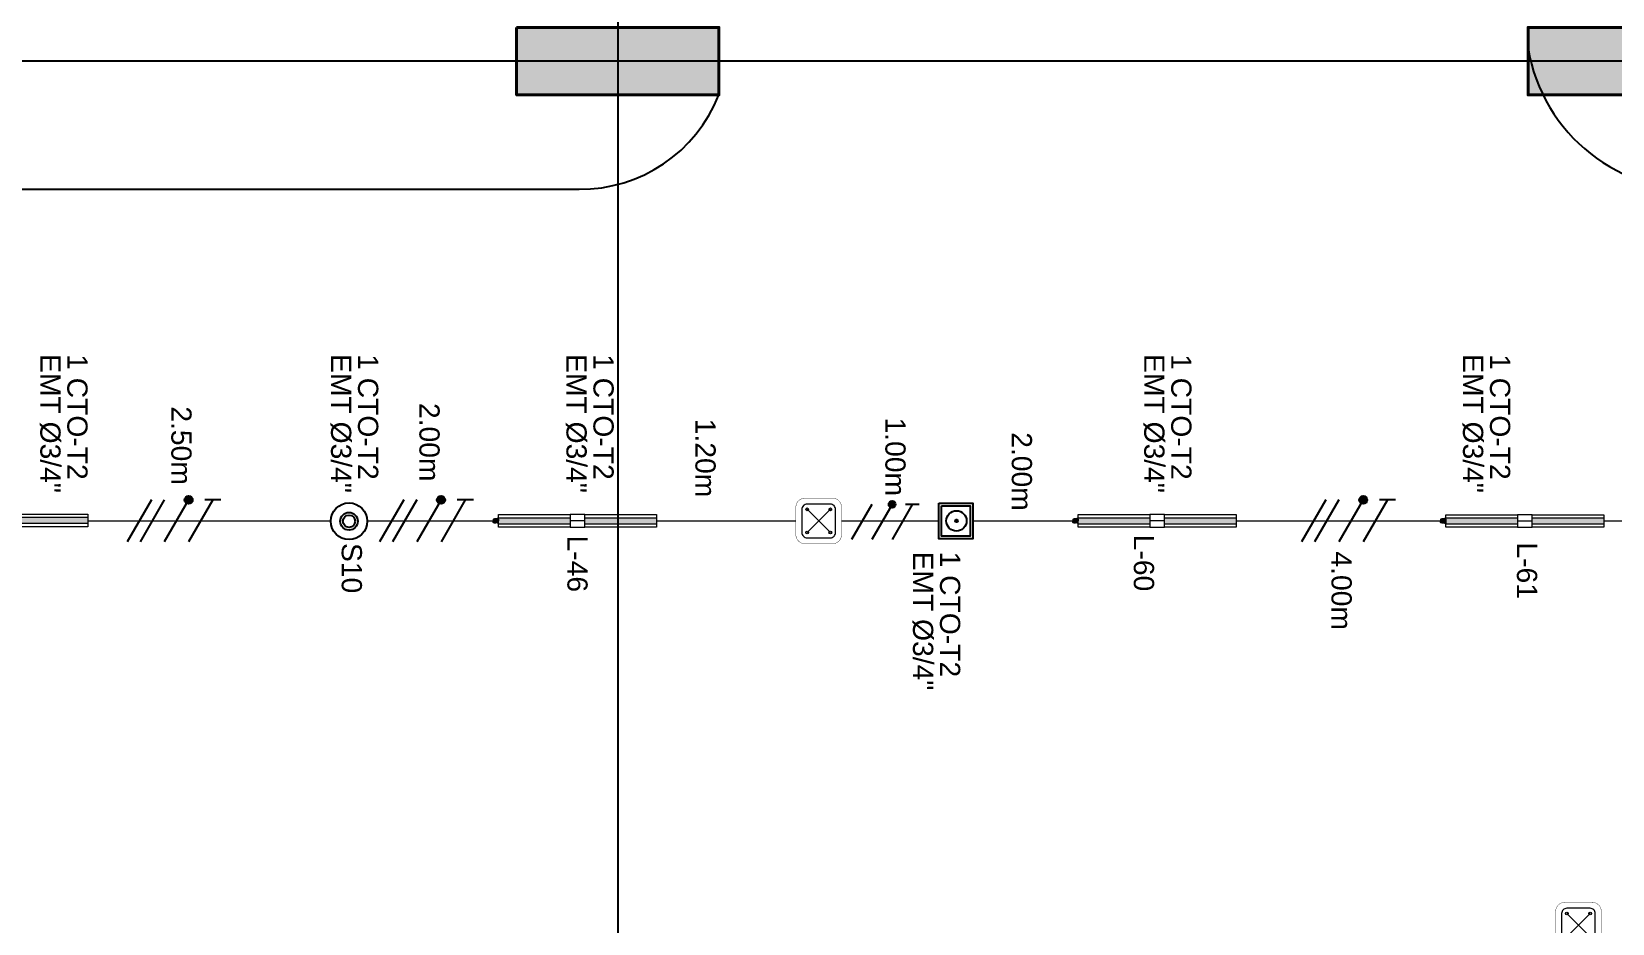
# Model space of a CAD drawing. Header units: metres. Extents: x 81 to 650, y -25 to 177.
# Drawn here: x 155.39 to 167.11, y 45.31 to 51.93 of the extents above; entities that cross this region are included whole.
import ezdxf
from ezdxf.lldxf.tags import DXFTag

# ---------------------------------------------------------------- set-up
doc = ezdxf.new("R2010")
doc.units = ezdxf.units.M
doc.linetypes.add('LÍNEAS_OCULTASX2', pattern=[0.75, 0.5, -0.25])
for name, color, linetype in [('-ALAMBRADO', 7, 'Continuous'), ('-parquead', 253, 'Continuous'), ('AS_GL DETECCION_PISO 2', 7, 'Continuous'), ('GG_EMERGENCIA 03', 1, 'Continuous'), ('GG_PISO 2', 8, 'Continuous'), ('SENSOR MOVIMIENTO', 3, 'Continuous'), ('TEXTOS DE MEDIDAS', 7, 'Continuous')]:
    doc.layers.add(name, color=color, linetype=linetype)
for name, color, linetype, lineweight in [('-CN-GYD-INTERRUPTORES DE PARED', 3, 'Continuous', 20), ('-CN-GYD-LUMINARIA LED HERMETICA', 1, 'Continuous', 5), ('-CN-GYD-TUBERÍA PRINCIPAL ILUMINACION', 5, 'Continuous', 5), ('-CN-GYD-TUBERÍA TOMACORRIENTE PVC', 86, 'Continuous', 18), ('_TEXTO', 7, 'Continuous', 9), ('CAJA DE PASO', 94, 'Continuous', 5), ('Estructura', 250, 'Continuous', 40), ('LUMINARIA DE EMERGENCIA PARA SOBREPONER', 7, 'Continuous', 25), ('TEXTOS', 250, 'Continuous', 20)]:
    doc.layers.add(name, color=color, linetype=linetype, lineweight=lineweight)
doc.layers.add('HACHTCOLUMNA', color=7, linetype='Continuous', true_color=0x474747)
doc.styles.get("Standard").update_dxf_attribs({"font": 'arial.ttf'})
tags = doc.linetypes.add('EMT_LINE', pattern='A,0.5,-0.2,["EMT",Standard,S=0.1,R=0,X=-0.1,Y=-0.05],-0.25', length=0.95).pattern_tags.tags
tags[6] = DXFTag(74, 10)
pattern_1 = [(270, (73.633, -1.35), (10.40324, -6.00631), [1.50158, -10.51105]), (360, (73.6335, -2.101), (10.40324, 6.00631), [0.75079, -20.05569]), (360, (73.6335, -2.289), (10.40324, 6.00631), [0.60063, -20.20584]), (360, (73.6335, -1.9134), (10.40324, 6.00631), [0.60063, -20.20584]), (330, (73.633, -2.477), (10.40324, 6.00631), [0.4805, -11.53212]), (30, (73.633, -1.726), (4e-09, 12.01262), [0.4805, -11.53212])]

# ---------------------------------------------------------------- blocks, each defined once
blk = doc.blocks.new('GG_HERMETICA')
h = blk.add_hatch()
h.set_pattern_fill('SWAMP', color=252, scale=0.472938, angle=270)
h.set_pattern_definition(pattern_1)
h.paths.add_polyline_path([(-20, -30), (-20, 17), (-550, 17), (-550, -30)])
h = blk.add_hatch()
h.set_pattern_fill('SWAMP', color=252, scale=0.472938, angle=270)
h.set_pattern_definition(pattern_1)
h.paths.add_polyline_path([(620, -30), (620, 17), (90, 17), (90, -30)])
at = {"layer": '-CN-GYD-INTERRUPTORES DE PARED', "color": 1, "extrusion": (0, 0, -1)}
for p, q in [((-550, -53), (-550, 40)), ((-550, 40), (-525, 40)), ((-525, 40), (-20, 40)), ((90, 40), (620, 40)), ((620, 40), (620, -53)), ((-20, -53), (-550, -53)), ((594, -53), (90, -53)), ((620, -53), (594, -53))]:
    blk.add_line(p, q, dxfattribs=at)
at = {"layer": '-CN-GYD-INTERRUPTORES DE PARED', "color": 1}
for p, q in [((90, 40), (-20, 40)), ((-20, 40), (-20, -53)), ((90, -53), (90, 40)), ((622, 6), (620, 6)), ((620, 6), (620, -6)), ((622, 10), (623, 11)), ((622, 8), (622, 10)), ((622, 7), (622, 8)), ((622, 5), (622, 7)), ((622, -6), (622, 6)), ((623, 4), (622, 5)), ((622, -3), (623, 1)), ((623, 11), (623, 11)), ((623, 11), (630, 11)), ((623, 1), (623, 4)), ((623, 1), (623, 1)), ((630, 11), (630, 6)), ((630, 6), (631, 6)), ((631, 6), (631, 9)), ((631, 9), (639, 9)), ((639, 9), (639, 6)), ((639, 6), (640, 6)), ((640, 10), (650, 10)), ((640, 6), (640, 10)), ((650, 10), (652, 8)), ((652, 8), (656, 8)), ((656, 8), (658, 8)), ((658, 8), (661, 5)), ((661, 5), (661, -6)), ((-20, -6), (90, -6)), ((620, -19), (620, -6)), ((622, -19), (620, -19)), ((622, -6), (622, -3)), ((622, -6), (622, -9)), ((622, -6), (622, -19)), ((622, -9), (623, -13)), ((623, -17), (622, -18)), ((622, -18), (622, -19)), ((622, -19), (622, -21)), ((622, -21), (622, -22)), ((622, -22), (623, -24)), ((623, -13), (623, -14)), ((623, -14), (623, -17)), ((623, -24), (623, -24)), ((623, -24), (630, -24)), ((630, -24), (630, -19)), ((630, -19), (631, -19)), ((631, -19), (631, -22)), ((631, -22), (639, -22)), ((639, -22), (639, -19)), ((639, -19), (640, -19)), ((640, -19), (640, -22)), ((640, -22), (650, -22)), ((650, -22), (652, -20)), ((652, -20), (656, -20)), ((656, -20), (658, -20)), ((658, -20), (661, -17)), ((661, -17), (661, -6))]:
    blk.add_line(p, q, dxfattribs=at)
for points in [[(623, 4), (630, 4)], [(623, 1), (630, 1)], [(629, 11), (629, 4), (629, 1), (629, -6)], [(630, 6), (630, -6)], [(631, 6), (631, -6)], [(639, 2), (631, 2)], [(639, 6), (639, -6)], [(640, 6), (640, -6)], [(640, 1), (650, 1), (650, 3), (640, 3)], [(650, 3), (652, 5)], [(650, 1), (652, -3)], [(652, 8), (652, -6)], [(-20, -53), (90, -53)], [(623, -14), (630, -14)], [(623, -17), (630, -17)], [(629, -24), (629, -17), (629, -14), (629, -6)], [(630, -19), (630, -6)], [(631, -19), (631, -6)], [(639, -15), (631, -15)], [(639, -19), (639, -6)], [(640, -19), (640, -6)], [(640, -14), (650, -14), (650, -15), (640, -15)], [(650, -14), (652, -10)], [(650, -15), (652, -17)], [(652, -20), (652, -6)]]:
    blk.add_lwpolyline(points, dxfattribs=at)
at = {"color": 1}
for points in [[(-20, 17), (-20, -30), (-550, -30), (-550, 17)], [(620, 17), (620, -30), (90, -30), (90, 17)]]:
    blk.add_lwpolyline(points, close=True, dxfattribs=at)
blk = doc.blocks.new('O6C20-MDW')
at = {"layer": 'SENSOR MOVIMIENTO'}
for radius in [129, 62.1, 43.1]:
    blk.add_circle((63166, 32657), radius, dxfattribs=at)
blk = doc.blocks.new('3x')
at = {"layer": '-ALAMBRADO'}
h = blk.add_hatch(color=256, dxfattribs=at)
edge = h.paths.add_edge_path()
edge.add_arc((0.0777, 0.13), 0.025, 0, 360)
for p, q in [((-0.1524, 0.13), (-0.3025, -0.13)), ((-0.0724, 0.13), (-0.2225, -0.13)), ((0.0777, 0.13), (-0.0724, -0.13)), ((0.2277, 0.13), (0.0777, -0.13))]:
    blk.add_line(p, q, dxfattribs=at)
blk.add_lwpolyline([(0.2777, 0.13), (0.1777, 0.13)], dxfattribs=at)
blk.add_circle((0.0777, 0.13), 0.025, dxfattribs=at)
blk = doc.blocks.new('*U62')
at = {"layer": '-ALAMBRADO'}
blk.add_blockref('3x', (0, 0), dxfattribs=at)
blk = doc.blocks.new('A$Cc7fbbbd8')
at = {"layer": 'GG_EMERGENCIA 03', "ltscale": 0.3}
h = blk.add_hatch(dxfattribs=at)
h.set_pattern_fill('ANSI31', color=256, scale=0.0005, angle=90)
h.set_pattern_definition([(135, (0.0614115, 0.0595737), (-0.00112253, -0.00112253), [])])
edge = h.paths.add_edge_path()
edge.add_arc((0.0614, 0.1), 0.00475, 0, 360)
for points in [[(-0.005, 0.0348), (-0.005, 0.1606), (0.1278, 0.1606), (0.1278, 0.0348)], [(0.005, 0.0448), (0.005, 0.1506), (0.1178, 0.1506), (0.1178, 0.0448)]]:
    blk.add_lwpolyline(points, close=True, dxfattribs=at)
for radius in [0.0376, 0.00475]:
    blk.add_circle((0.0614, 0.1), radius, dxfattribs=at)
blk = doc.blocks.new('Caja de paso')
at = {"layer": '-CN-GYD-TUBERÍA TOMACORRIENTE PVC', "const_width": 0.00173}
blk.add_lwpolyline([(-0.1111, 0.0667), (-0.1111, -0.0667, 0.414214), (-0.0667, -0.1111), (0.0667, -0.1111, 0.414214), (0.1111, -0.0667), (0.1111, 0.0667, 0.414214), (0.0667, 0.1111), (-0.0667, 0.1111, 0.414214)], format="xyb", close=True, dxfattribs=at)
at = {"layer": '-CN-GYD-TUBERÍA TOMACORRIENTE PVC'}
blk.add_lwpolyline([(-0.0566, -0.0819), (0.0566, -0.0819, 0.414214), (0.0819, -0.0566), (0.0819, 0.0566, 0.414214), (0.0566, 0.0819), (-0.0566, 0.0819, 0.414214), (-0.0819, 0.0566), (-0.0819, -0.0566, 0.414214)], format="xyb", close=True, dxfattribs=at)
at = {"layer": '-CN-GYD-TUBERÍA TOMACORRIENTE PVC', "linetype": 'LÍNEAS_OCULTASX2'}
for points in [[(-0.0566, 0.0566), (0.0566, -0.0566)], [(0.0566, 0.0566), (-0.0566, -0.0566)]]:
    blk.add_lwpolyline(points, dxfattribs=at)
at = {"layer": '-CN-GYD-TUBERÍA TOMACORRIENTE PVC'}
for centre in [(-0.0566, 0.0566), (0.0566, 0.0566), (-0.0566, -0.0566), (0.0566, -0.0566)]:
    blk.add_circle(centre, 0.00665, dxfattribs=at)
blk = doc.blocks.new('estructura etapa 3')
at = {"layer": 'HACHTCOLUMNA'}
h = blk.add_hatch(color=256, dxfattribs=at)
h.paths.add_polyline_path([(-91.651, -6658.124), (-91.651, -6657.624), (-92.35, -6657.624), (-92.35, -6658.124)])
h.paths.add_polyline_path([(-49.354, -6658.124), (-49.354, -6657.624), (-50.055, -6657.624), (-50.055, -6658.124)])
h.paths.add_polyline_path([(-56.053, -6658.124), (-56.053, -6657.624), (-56.753, -6657.624), (-56.753, -6658.124)])
h.paths.add_polyline_path([(-76.45, -6659.124), (-76.95, -6659.124), (-76.95, -6657.624), (-76.45, -6657.624)])
h.paths.add_polyline_path([(-83.95, -6659.124), (-84.45, -6659.124), (-84.45, -6657.624), (-83.95, -6657.624)])
h.paths.add_polyline_path([(-60.452, -6659.124), (-60.952, -6659.124), (-60.952, -6657.624), (-60.452, -6657.624)])
h.paths.add_polyline_path([(-67.95, -6659.124), (-68.45, -6659.124), (-68.45, -6657.624), (-67.95, -6657.624)])
h.paths.add_polyline_path([(-91.85, -6668.199), (-91.851, -6667.599), (-92.35, -6667.599), (-92.349, -6668.199)])
h.paths.add_polyline_path([(-49.354, -6668.199), (-49.354, -6667.599), (-49.854, -6667.599), (-49.854, -6668.199)])
h.paths.add_polyline_path([(-56.154, -6668.149), (-56.154, -6667.649), (-56.854, -6667.649), (-56.854, -6668.149)])
h.paths.add_polyline_path([(-59.952, -6667.649), (-59.952, -6668.149), (-61.452, -6668.149), (-61.452, -6667.649)])
h.paths.add_polyline_path([(-75.95, -6667.649), (-75.95, -6668.149), (-77.45, -6668.149), (-77.45, -6667.649)])
h.paths.add_polyline_path([(-68.95, -6667.649), (-68.95, -6668.149), (-67.45, -6668.149), (-67.45, -6667.649)])
h.paths.add_polyline_path([(-84.95, -6667.649), (-84.95, -6668.149), (-83.45, -6668.149), (-83.45, -6667.649)])
h.paths.add_polyline_path([(-91.85, -6676.199), (-91.85, -6675.599), (-92.349, -6675.599), (-92.349, -6676.199)])
h.paths.add_polyline_path([(-49.354, -6676.199), (-49.354, -6675.599), (-49.854, -6675.599), (-49.854, -6676.199)])
h.paths.add_polyline_path([(-56.154, -6676.149), (-56.154, -6675.649), (-56.754, -6675.649), (-56.754, -6676.149)])
h.paths.add_polyline_path([(-59.952, -6675.649), (-59.952, -6676.149), (-61.452, -6676.149), (-61.452, -6675.649)])
h.paths.add_polyline_path([(-75.95, -6675.649), (-75.95, -6676.149), (-77.45, -6676.149), (-77.45, -6675.649)])
h.paths.add_polyline_path([(-68.95, -6675.649), (-68.95, -6676.149), (-67.45, -6676.149), (-67.45, -6675.649)])
h.paths.add_polyline_path([(-84.95, -6675.649), (-84.95, -6676.149), (-83.45, -6676.149), (-83.45, -6675.649)])
h.paths.add_polyline_path([(-91.847, -6686.299), (-91.851, -6685.699), (-92.35, -6685.699), (-92.346, -6686.299)])
h.paths.add_polyline_path([(-49.354, -6686.299), (-49.354, -6685.699), (-49.854, -6685.699), (-49.854, -6686.299)])
h.paths.add_polyline_path([(-56.154, -6686.249), (-56.154, -6685.749), (-56.754, -6685.749), (-56.754, -6686.249)])
h.paths.add_polyline_path([(-59.952, -6685.749), (-59.952, -6686.249), (-61.452, -6686.249), (-61.452, -6685.749)])
h.paths.add_polyline_path([(-75.95, -6685.749), (-75.95, -6686.249), (-77.45, -6686.249), (-77.45, -6685.749)])
h.paths.add_polyline_path([(-68.95, -6685.749), (-68.95, -6686.249), (-67.45, -6686.249), (-67.45, -6685.749)])
h.paths.add_polyline_path([(-84.95, -6685.749), (-84.95, -6686.249), (-83.45, -6686.249), (-83.45, -6685.749)])
h.paths.add_polyline_path([(-49.353, -6694.294), (-49.354, -6693.699), (-49.855, -6693.699), (-49.854, -6694.294)])
h.paths.add_polyline_path([(-56.054, -6694.249), (-56.054, -6693.749), (-56.753, -6693.749), (-56.753, -6694.249)])
h.paths.add_polyline_path([(-91.651, -6694.249), (-91.651, -6693.749), (-92.35, -6693.749), (-92.35, -6694.249)])
h.paths.add_polyline_path([(-59.952, -6693.749), (-59.952, -6694.249), (-61.452, -6694.249), (-61.452, -6693.749)])
h.paths.add_polyline_path([(-75.95, -6693.749), (-75.95, -6694.249), (-77.45, -6694.249), (-77.45, -6693.749)])
h.paths.add_polyline_path([(-68.95, -6693.749), (-68.95, -6694.249), (-67.45, -6694.249), (-67.45, -6693.749)])
h.paths.add_polyline_path([(-84.95, -6693.749), (-84.95, -6694.249), (-83.45, -6694.249), (-83.45, -6693.749)])
h.paths.add_polyline_path([(-49.359, -6703.974), (-49.359, -6703.374), (-49.859, -6703.374), (-49.859, -6703.974)])
h.paths.add_polyline_path([(-56.054, -6703.924), (-56.054, -6703.424), (-56.753, -6703.424), (-56.753, -6703.924)])
h.paths.add_polyline_path([(-67.95, -6704.924), (-67.95, -6703.424), (-68.45, -6703.424), (-68.45, -6704.924)])
h.paths.add_polyline_path([(-91.651, -6703.924), (-91.651, -6703.424), (-92.35, -6703.424), (-92.35, -6703.924)])
h.paths.add_polyline_path([(-61.847, -6703.424), (-60.347, -6703.424), (-60.347, -6703.924), (-61.847, -6703.924)])
h.paths.add_polyline_path([(-83.95, -6704.924), (-83.95, -6703.424), (-84.45, -6703.424), (-84.45, -6704.924)])
h.paths.add_polyline_path([(-76.45, -6704.924), (-76.45, -6703.424), (-76.95, -6703.424), (-76.95, -6704.924)])
h.paths.add_polyline_path([(-49.354, -6711.949), (-49.354, -6711.449), (-50.054, -6711.449), (-50.054, -6711.949)])
h.paths.add_polyline_path([(-55.954, -6711.949), (-55.954, -6711.449), (-56.654, -6711.449), (-56.654, -6711.949)])
h.paths.add_polyline_path([(-91.65, -6711.949), (-91.65, -6711.449), (-92.35, -6711.449), (-92.35, -6711.949)])
h.paths.add_polyline_path([(-60.952, -6711.949), (-60.952, -6709.549), (-60.452, -6709.549), (-60.452, -6711.949)])
h.paths.add_polyline_path([(-68.45, -6709.549), (-68.45, -6711.949), (-67.95, -6711.949), (-67.95, -6709.549)])
h.paths.add_polyline_path([(-76.95, -6709.549), (-76.95, -6711.949), (-76.45, -6711.949), (-76.45, -6709.549)])
h.paths.add_polyline_path([(-83.95, -6709.549), (-83.95, -6711.949), (-84.45, -6711.949), (-84.45, -6709.549)])
at = {"layer": 'Estructura'}
for points in [[(-68.95, -6693.749), (-68.95, -6694.249), (-67.45, -6694.249), (-67.45, -6693.749)], [(-59.952, -6693.749), (-59.952, -6694.249), (-61.452, -6694.249), (-61.452, -6693.749)]]:
    blk.add_lwpolyline(points, close=True, dxfattribs=at)
blk = doc.blocks.new('A$Ce042a74c')
at = {"layer": '-parquead'}
blk.add_line((20.922, 17.45), (28.849, 17.45), dxfattribs=at)
blk.add_lwpolyline([(35.883, 18.5, 0.389268), (37.216, 17.45), (38.383, 17.45)], format="xyb", dxfattribs=at)
blk.add_arc((28.856, 18.557), 1.107, 269.6463, 338.4347, dxfattribs=at)
at = {"layer": 'AS_GL DETECCION_PISO 2', "linetype": 'Continuous', "lineweight": 50}
blk.add_blockref('estructura etapa 3', (97.335, 6712.399), dxfattribs=at)
blk = doc.blocks.new('2x')
at = {"layer": '-ALAMBRADO'}
h = blk.add_hatch(color=256, dxfattribs=at)
edge = h.paths.add_edge_path()
edge.add_arc((0.075, 0.13), 0.025, 0, 360)
for p, q in [((-0.075, 0.13), (-0.225, -0.13)), ((0.075, 0.13), (-0.075, -0.13)), ((0.225, 0.13), (0.075, -0.13))]:
    blk.add_line(p, q, dxfattribs=at)
blk.add_lwpolyline([(0.275, 0.13), (0.175, 0.13)], dxfattribs=at)
blk.add_circle((0.075, 0.13), 0.025, dxfattribs=at)
blk = doc.blocks.new('*U51')
at = {"layer": '-ALAMBRADO'}
blk.add_blockref('2x', (0, 0), dxfattribs=at)

msp = doc.modelspace()

# ---------------------------------------------------------------- linework, layer by layer
at = {"layer": '-CN-GYD-TUBERÍA PRINCIPAL ILUMINACION', "linetype": 'EMT_LINE', "ltscale": 10, "const_width": 0.01}
for points in [[(155.806, 48.298), (157.606, 48.298)], [(157.878, 48.298), (158.811, 48.298)], [(160.021, 48.298), (161.055, 48.298)], [(161.394, 48.298), (162.115, 48.298)], [(162.367, 48.298), (163.107, 48.298)], [(167.044, 48.298), (167.808, 48.298)]]:
    msp.add_lwpolyline(points, dxfattribs=at)
at = {"layer": '-CN-GYD-TUBERÍA PRINCIPAL ILUMINACION', "linetype": 'EMT_LINE', "ltscale": 10}
msp.add_lwpolyline([(164.318, 48.298, 0.01, 0.01, 0), (165.474, 48.298, 0.01, 0.01, 0), (165.834, 48.298, 0, 0, 0)], format="xyseb", dxfattribs=at)
at = {"layer": 'GG_PISO 2', "color": 9, "true_color": 0xc7c8ca}
for points in [[(159.735, 88.239), (159.735, 32.113)], [(178.736, 51.707), (129.636, 51.707)]]:
    msp.add_lwpolyline(points, dxfattribs=at)

# ---------------------------------------------------------------- block references
at = {"layer": '-CN-GYD-LUMINARIA LED HERMETICA', "xscale": 0.001, "yscale": 0.001, "zscale": 0.001, "rotation": 180}
for p in [(155.257, 48.295), (159.471, 48.292), (163.768, 48.292), (166.494, 48.291)]:
    msp.add_blockref('GG_HERMETICA', p, dxfattribs=at)
msp.add_blockref('A$Ce042a74c', (130.599, 33.307))
at = {"layer": '_TEXTO', "linetype": 'Continuous', "ltscale": 10, "xscale": 1.2, "yscale": 1.2, "zscale": 320}
for p in [(156.46, 48.298), (158.331, 48.298), (165.167, 48.298)]:
    msp.add_blockref('*U62', p, dxfattribs=at)
at = {"layer": '_TEXTO', "linetype": 'Continuous', "ltscale": 10, "zscale": 0.5}
msp.add_blockref('*U51', (161.693, 48.291), dxfattribs=at)
at = {"layer": 'CAJA DE PASO', "linetype": 'Continuous', "ltscale": 10, "xscale": 1.523145158877299, "yscale": 1.523145158877299, "zscale": 1.523145158877299}
for p in [(161.224, 48.298), (166.856, 45.301)]:
    msp.add_blockref('Caja de paso', p, dxfattribs=at)
at = {"layer": 'LUMINARIA DE EMERGENCIA PARA SOBREPONER', "xscale": 2, "yscale": 2, "zscale": 2, "rotation": 270}
msp.add_blockref('A$Cc7fbbbd8', (162.045, 48.421), dxfattribs=at)
at = {"layer": 'SENSOR MOVIMIENTO', "lineweight": 0, "xscale": 0.00105193048980394, "yscale": 0.00105193048980394, "zscale": 0.00105193048980394}
msp.add_blockref('O6C20-MDW', (91.296, 13.943), dxfattribs=at)

# ---------------------------------------------------------------- texts
at = {"layer": 'TEXTOS', "char_height": 0.15, "width": 1.36121, "attachment_point": 1, "rotation": 270}
for insert in [(155.804, 49.535), (157.959, 49.535), (159.704, 49.535), (163.987, 49.535), (166.35, 49.535), (162.273, 48.071)]:
    msp.add_mtext('\\A1;\\pxsm0.8;1 CTO-T2\\PEMT Ø3/4"       ', dxfattribs=dict(at, insert=insert))
at = {"layer": 'TEXTOS', "char_height": 0.15, "attachment_point": 1, "rotation": 270}
for s, insert in [('\\pxqc;L-46', (159.511, 48.367)), ('\\pxqc;L-60', (163.71, 48.373)), ('\\pxqc;S10', (157.838, 48.335)), ('L-61', (166.55, 48.139))]:
    msp.add_mtext_dynamic_manual_height_columns(s, width=0.77349, gutter_width=0.325, heights=[0], dxfattribs=dict(at, insert=insert))
at = {"layer": 'TEXTOS DE MEDIDAS', "char_height": 0.15, "width": 0.44784, "attachment_point": 1, "rotation": 270}
for s, insert in [('\\A1;2.50m', (156.575, 49.148)), ('\\A1;2.00m', (158.414, 49.173)), ('\\A1;1.20m', (160.46, 49.056)), ('\\A1;1.00m', (161.868, 49.065)), ('\\A1;2.00m', (162.805, 48.956)), ('\\A1;4.00m', (165.175, 48.072))]:
    msp.add_mtext(s, dxfattribs=dict(at, insert=insert))

doc.saveas('drawing.dxf')
